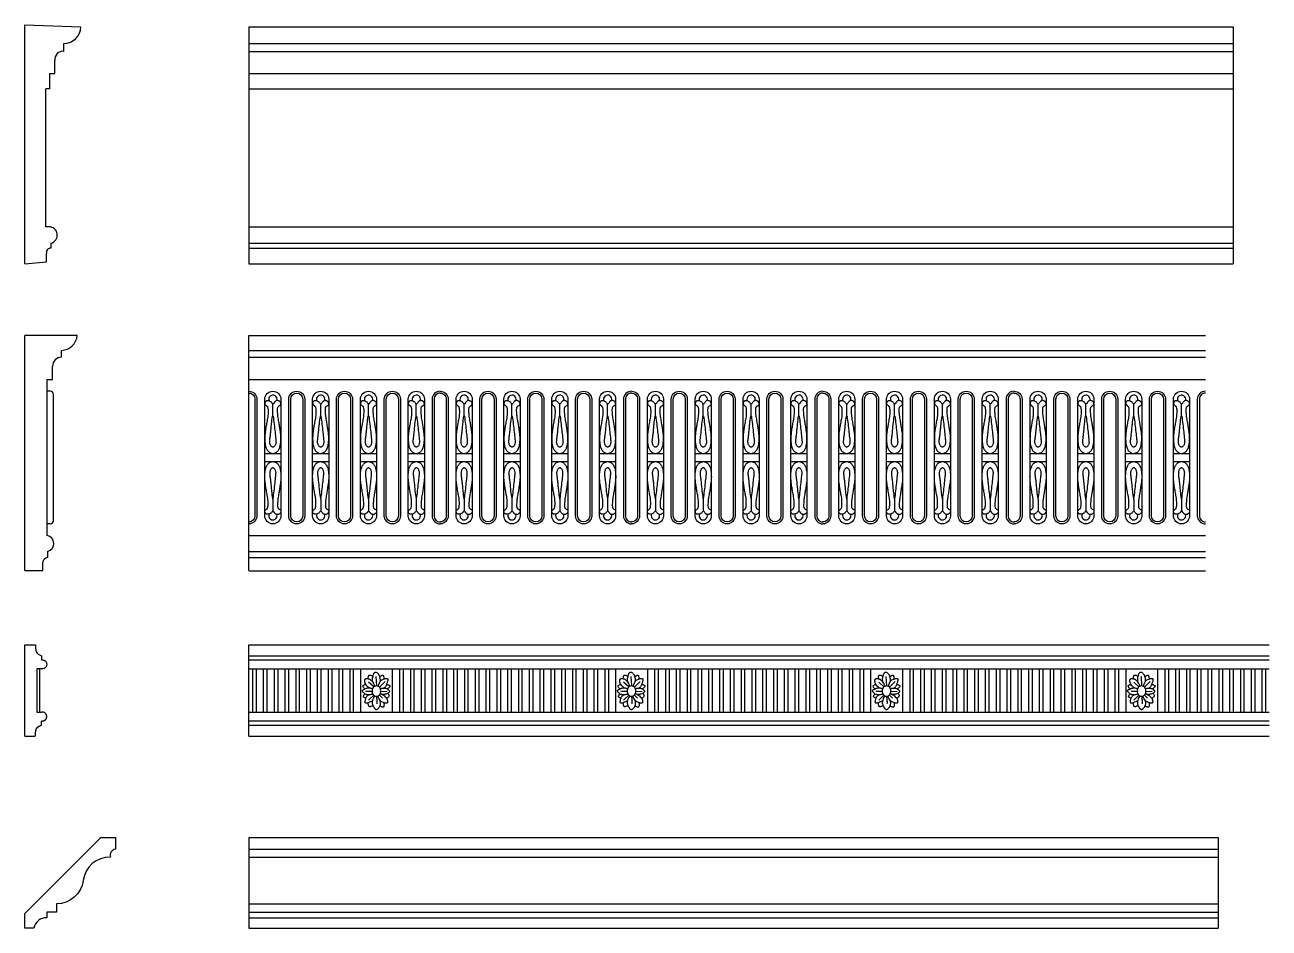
# Model space of a CAD drawing. Header units: millimetres. Extents: x 119.1 to 211.3, y 226 to 289.5.
# Drawn here: x 171.32 to 210.34, y 261.18 to 289.53 of the extents above; entities that cross this region are included whole.
import ezdxf

# ---------------------------------------------------------------- set-up
doc = ezdxf.new("R2010")
doc.units = ezdxf.units.MM

# ---------------------------------------------------------------- blocks, each defined once
blk = doc.blocks.new('*U232')
at = {"color": 0}
for p, q in [((-3, 3.688), (3, 3.688)), ((-3, 3.226), (3, 3.226)), ((-3, 3.01), (3, 3.01)), ((-3, 2.314), (3, 2.314)), ((-2.248, 1.166), (-2.248, 1.539)), ((-0.748, 1.166), (-0.748, 1.539)), ((0.752, 1.166), (0.752, 1.539)), ((2.252, 1.166), (2.252, 1.539)), ((-2.5, -0.01), (-1.996, -0.01)), ((-2.5, -0.263), (-1.996, -0.263)), ((-1, -0.01), (-0.496, -0.01)), ((-1, -0.263), (-0.496, -0.263)), ((0.5, -0.01), (1.004, -0.01)), ((0.5, -0.263), (1.004, -0.263)), ((2, -0.01), (2.504, -0.01)), ((2, -0.263), (2.504, -0.263)), ((-2.248, -1.439), (-2.248, -1.812)), ((-0.748, -1.439), (-0.748, -1.812)), ((0.752, -1.439), (0.752, -1.812)), ((2.252, -1.439), (2.252, -1.812)), ((-3, -2.587), (3, -2.587)), ((-3, -3.083), (3, -3.083)), ((-3, -3.273), (3, -3.273)), ((-3, -3.688), (3, -3.688))]:
    blk.add_line(p, q, dxfattribs=at)
for points in [[(-3, 1.945, -0.414214), (-2.748, 1.693), (-2.748, -1.966, -0.414214), (-3, -2.218)], [(-3, 1.882, -0.414214), (-2.811, 1.693), (-2.811, -1.966, -0.414214), (-3, -2.155)], [(3, 1.945, 0.414214), (2.748, 1.693), (2.748, -1.966, 0.414214), (3, -2.218)], [(3, 1.882, 0.414214), (2.811, 1.693), (2.811, -1.966, 0.414214), (3, -2.155)]]:
    blk.add_lwpolyline(points, format="xyb", dxfattribs=at)
at = {"color": 0, "flags": 128}
for points in [[(-2.255, 1.546, -0.073346), (-2.274, 1.569, 0.06433), (-2.295, 1.596, 0.052126), (-2.318, 1.615, 0.043849), (-2.349, 1.632, 0.055744), (-2.386, 1.643, 0.069061), (-2.416, 1.645, 0.032613), (-2.436, 1.641, 0.049554), (-2.448, 1.637, 0.048688), (-2.463, 1.629, 0.050205), (-2.475, 1.618, 0.049111), (-2.485, 1.606, 0.041453), (-2.493, 1.589, 0.048678), (-2.499, 1.571, 0.055088), (-2.5, 1.556, 0.066862), (-2.497, 1.537, 0.108659), (-2.491, 1.527, 0.015798), (-2.486, 1.521, 0.005002), (-2.469, 1.504, 0.031213), (-2.438, 1.478, -0.050338), (-2.42, 1.461, -0.113487), (-2.411, 1.445, -0.04553), (-2.402, 1.4, -0.016476), (-2.398, 1.334, -0.016817), (-2.398, 1.269, -0.007367), (-2.403, 1.18, -0.017173), (-2.407, 1.143, -0.017189), (-2.423, 1.05, 0.010042), (-2.452, 0.891, 0.003835), (-2.476, 0.745, 0.005233), (-2.491, 0.638, 0.023691), (-2.499, 0.529, 0.017667), (-2.499, 0.383, 0.016686), (-2.494, 0.315, 0.018231), (-2.486, 0.253, 0.035529), (-2.468, 0.184, 0.044521), (-2.445, 0.131, 0.023567), (-2.427, 0.1, 0.028664), (-2.409, 0.077, 0.028011), (-2.387, 0.053, 0.025938), (-2.36, 0.031, 0.03842), (-2.334, 0.014, 0.034435), (-2.302, -0.001, 0.051696), (-2.271, -0.009, 0.053053), (-2.239, -0.01, 0.04962), (-2.208, -0.005, 0.048516), (-2.178, 0.006, 0.031043), (-2.146, 0.024, 0.035915), (-2.122, 0.043, 0.025724), (-2.096, 0.067, 0.028328), (-2.076, 0.092, 0.027791), (-2.059, 0.118, 0.024587), (-2.043, 0.149, 0.038207), (-2.025, 0.2, 0.028063), (-2.009, 0.272, 0.015908), (-2.001, 0.336, 0.016077), (-1.996, 0.4, 0.019306), (-1.997, 0.542, 0.024151), (-2.008, 0.655, 0.002244), (-2.025, 0.771, 0.001888), (-2.047, 0.909, 0.003722), (-2.073, 1.065, -0.00629), (-2.088, 1.157, -0.015716), (-2.091, 1.186, -0.004535), (-2.099, 1.284, -0.021268), (-2.101, 1.378, -0.046299), (-2.096, 1.422, -0.040527), (-2.091, 1.44, -0.06047), (-2.085, 1.451, -0.041932), (-2.08, 1.457, -0.015315), (-2.064, 1.472, -0.107769), (-2.032, 1.491, 0.141759), (-2.009, 1.506, 0.069902), (-2, 1.519, 0.070885), (-1.996, 1.534, 0.045813), (-1.995, 1.552, 0.047355), (-1.998, 1.569, 0.036818), (-2.003, 1.586, 0.039733), (-2.011, 1.601, 0.047705), (-2.018, 1.612, 0.032923), (-2.032, 1.625, 0.076597), (-2.059, 1.642, 0.075385), (-2.09, 1.65, 0.029772), (-2.11, 1.651, 0.045888), (-2.122, 1.65, 0.039996), (-2.14, 1.645, 0.046514), (-2.154, 1.638, 0.038397), (-2.173, 1.624, 0.054118), (-2.184, 1.612, 0.009953), (-2.196, 1.596, -0.00702), (-2.212, 1.574, -0.004739), (-2.23, 1.551, -0.012743), (-2.236, 1.543, -0.109615), (-2.242, 1.539, -0.191281), (-2.247, 1.539, -0.086017), (-2.248, 1.54, -0.018691)], [(-0.755, 1.546, -0.073346), (-0.774, 1.569, 0.06433), (-0.795, 1.596, 0.052126), (-0.818, 1.615, 0.043849), (-0.849, 1.632, 0.055744), (-0.886, 1.643, 0.069061), (-0.916, 1.645, 0.032613), (-0.936, 1.641, 0.049554), (-0.948, 1.637, 0.048688), (-0.963, 1.629, 0.050205), (-0.975, 1.618, 0.049111), (-0.985, 1.606, 0.041453), (-0.993, 1.589, 0.048678), (-0.999, 1.571, 0.055088), (-1, 1.556, 0.066862), (-0.997, 1.537, 0.108659), (-0.991, 1.527, 0.015798), (-0.986, 1.521, 0.005002), (-0.969, 1.504, 0.031213), (-0.938, 1.478, -0.050338), (-0.92, 1.461, -0.113487), (-0.911, 1.445, -0.04553), (-0.902, 1.4, -0.016476), (-0.898, 1.334, -0.016817), (-0.898, 1.269, -0.007367), (-0.903, 1.18, -0.017173), (-0.907, 1.143, -0.017189), (-0.923, 1.05, 0.010042), (-0.952, 0.891, 0.003835), (-0.976, 0.745, 0.005233), (-0.991, 0.638, 0.023691), (-0.999, 0.529, 0.017667), (-0.999, 0.383, 0.016686), (-0.994, 0.315, 0.018231), (-0.986, 0.253, 0.035529), (-0.968, 0.184, 0.044521), (-0.945, 0.131, 0.023567), (-0.927, 0.1, 0.028664), (-0.909, 0.077, 0.028011), (-0.887, 0.053, 0.025938), (-0.86, 0.031, 0.03842), (-0.834, 0.014, 0.034435), (-0.802, -0.001, 0.051696), (-0.771, -0.009, 0.053053), (-0.739, -0.01, 0.04962), (-0.708, -0.005, 0.048516), (-0.678, 0.006, 0.031043), (-0.646, 0.024, 0.035915), (-0.622, 0.043, 0.025724), (-0.596, 0.067, 0.028328), (-0.576, 0.092, 0.027791), (-0.559, 0.118, 0.024587), (-0.543, 0.149, 0.038207), (-0.525, 0.2, 0.028063), (-0.509, 0.272, 0.015908), (-0.501, 0.336, 0.016077), (-0.496, 0.4, 0.019306), (-0.497, 0.542, 0.024151), (-0.508, 0.655, 0.002244), (-0.525, 0.771, 0.001888), (-0.547, 0.909, 0.003722), (-0.573, 1.065, -0.00629), (-0.588, 1.157, -0.015716), (-0.591, 1.186, -0.004535), (-0.599, 1.284, -0.021268), (-0.601, 1.378, -0.046299), (-0.596, 1.422, -0.040527), (-0.591, 1.44, -0.06047), (-0.585, 1.451, -0.041932), (-0.58, 1.457, -0.015315), (-0.564, 1.472, -0.107769), (-0.532, 1.491, 0.141759), (-0.509, 1.506, 0.069902), (-0.5, 1.519, 0.070885), (-0.496, 1.534, 0.045813), (-0.495, 1.552, 0.047355), (-0.498, 1.569, 0.036818), (-0.503, 1.586, 0.039733), (-0.511, 1.601, 0.047705), (-0.518, 1.612, 0.032923), (-0.532, 1.625, 0.076597), (-0.559, 1.642, 0.075385), (-0.59, 1.65, 0.029772), (-0.61, 1.651, 0.045888), (-0.622, 1.65, 0.039996), (-0.64, 1.645, 0.046514), (-0.654, 1.638, 0.038397), (-0.673, 1.624, 0.054118), (-0.684, 1.612, 0.009953), (-0.696, 1.596, -0.00702), (-0.712, 1.574, -0.004739), (-0.73, 1.551, -0.012743), (-0.736, 1.543, -0.109615), (-0.742, 1.539, -0.191281), (-0.747, 1.539, -0.086017), (-0.748, 1.54, -0.018691)], [(0.745, 1.546, -0.073346), (0.726, 1.569, 0.06433), (0.705, 1.596, 0.052126), (0.682, 1.615, 0.043849), (0.651, 1.632, 0.055744), (0.614, 1.643, 0.069061), (0.584, 1.645, 0.032613), (0.564, 1.641, 0.049554), (0.552, 1.637, 0.048688), (0.537, 1.629, 0.050205), (0.525, 1.618, 0.049111), (0.515, 1.606, 0.041453), (0.507, 1.589, 0.048678), (0.501, 1.571, 0.055088), (0.5, 1.556, 0.066862), (0.503, 1.537, 0.108659), (0.509, 1.527, 0.015798), (0.514, 1.521, 0.005002), (0.531, 1.504, 0.031213), (0.562, 1.478, -0.050338), (0.58, 1.461, -0.113487), (0.589, 1.445, -0.04553), (0.598, 1.4, -0.016476), (0.602, 1.334, -0.016817), (0.602, 1.269, -0.007367), (0.597, 1.18, -0.017173), (0.593, 1.143, -0.017189), (0.577, 1.05, 0.010042), (0.548, 0.891, 0.003835), (0.524, 0.745, 0.005233), (0.509, 0.638, 0.023691), (0.501, 0.529, 0.017667), (0.501, 0.383, 0.016686), (0.506, 0.315, 0.018231), (0.514, 0.253, 0.035529), (0.532, 0.184, 0.044521), (0.555, 0.131, 0.023567), (0.573, 0.1, 0.028664), (0.591, 0.077, 0.028011), (0.613, 0.053, 0.025938), (0.64, 0.031, 0.03842), (0.666, 0.014, 0.034435), (0.698, -0.001, 0.051696), (0.729, -0.009, 0.053053), (0.761, -0.01, 0.04962), (0.792, -0.005, 0.048516), (0.822, 0.006, 0.031043), (0.854, 0.024, 0.035915), (0.878, 0.043, 0.025724), (0.904, 0.067, 0.028328), (0.924, 0.092, 0.027791), (0.941, 0.118, 0.024587), (0.957, 0.149, 0.038207), (0.975, 0.2, 0.028063), (0.991, 0.272, 0.015908), (0.999, 0.336, 0.016077), (1.004, 0.4, 0.019306), (1.003, 0.542, 0.024151), (0.992, 0.655, 0.002244), (0.975, 0.771, 0.001888), (0.953, 0.909, 0.003722), (0.927, 1.065, -0.00629), (0.912, 1.157, -0.015716), (0.909, 1.186, -0.004535), (0.901, 1.284, -0.021268), (0.899, 1.378, -0.046299), (0.904, 1.422, -0.040527), (0.909, 1.44, -0.06047), (0.915, 1.451, -0.041932), (0.92, 1.457, -0.015315), (0.936, 1.472, -0.107769), (0.968, 1.491, 0.141759), (0.991, 1.506, 0.069902), (1, 1.519, 0.070885), (1.004, 1.534, 0.045813), (1.005, 1.552, 0.047355), (1.002, 1.569, 0.036818), (0.997, 1.586, 0.039733), (0.989, 1.601, 0.047705), (0.982, 1.612, 0.032923), (0.968, 1.625, 0.076597), (0.941, 1.642, 0.075385), (0.91, 1.65, 0.029772), (0.89, 1.651, 0.045888), (0.878, 1.65, 0.039996), (0.86, 1.645, 0.046514), (0.846, 1.638, 0.038397), (0.827, 1.624, 0.054118), (0.816, 1.612, 0.009953), (0.804, 1.596, -0.00702), (0.788, 1.574, -0.004739), (0.77, 1.551, -0.012743), (0.764, 1.543, -0.109615), (0.758, 1.539, -0.191281), (0.753, 1.539, -0.086017), (0.752, 1.54, -0.018691)], [(2.245, 1.546, -0.073346), (2.226, 1.569, 0.06433), (2.205, 1.596, 0.052126), (2.182, 1.615, 0.043849), (2.151, 1.632, 0.055744), (2.114, 1.643, 0.069061), (2.084, 1.645, 0.032613), (2.064, 1.641, 0.049554), (2.052, 1.637, 0.048688), (2.037, 1.629, 0.050205), (2.025, 1.618, 0.049111), (2.015, 1.606, 0.041453), (2.007, 1.589, 0.048678), (2.001, 1.571, 0.055088), (2, 1.556, 0.066862), (2.003, 1.537, 0.108659), (2.009, 1.527, 0.015798), (2.014, 1.521, 0.005002), (2.031, 1.504, 0.031213), (2.062, 1.478, -0.050338), (2.08, 1.461, -0.113487), (2.089, 1.445, -0.04553), (2.098, 1.4, -0.016476), (2.102, 1.334, -0.016817), (2.102, 1.269, -0.007367), (2.097, 1.18, -0.017173), (2.093, 1.143, -0.017189), (2.077, 1.05, 0.010042), (2.048, 0.891, 0.003835), (2.024, 0.745, 0.005233), (2.009, 0.638, 0.023691), (2.001, 0.529, 0.017667), (2.001, 0.383, 0.016686), (2.006, 0.315, 0.018231), (2.014, 0.253, 0.035529), (2.032, 0.184, 0.044521), (2.055, 0.131, 0.023567), (2.073, 0.1, 0.028664), (2.091, 0.077, 0.028011), (2.113, 0.053, 0.025938), (2.14, 0.031, 0.03842), (2.166, 0.014, 0.034435), (2.198, -0.001, 0.051696), (2.229, -0.009, 0.053053), (2.261, -0.01, 0.04962), (2.292, -0.005, 0.048516), (2.322, 0.006, 0.031043), (2.354, 0.024, 0.035915), (2.378, 0.043, 0.025724), (2.404, 0.067, 0.028328), (2.424, 0.092, 0.027791), (2.441, 0.118, 0.024587), (2.457, 0.149, 0.038207), (2.475, 0.2, 0.028063), (2.491, 0.272, 0.015908), (2.499, 0.336, 0.016077), (2.504, 0.4, 0.019306), (2.503, 0.542, 0.024151), (2.492, 0.655, 0.002244), (2.475, 0.771, 0.001888), (2.453, 0.909, 0.003722), (2.427, 1.065, -0.00629), (2.412, 1.157, -0.015716), (2.409, 1.186, -0.004535), (2.401, 1.284, -0.021268), (2.399, 1.378, -0.046299), (2.404, 1.422, -0.040527), (2.409, 1.44, -0.06047), (2.415, 1.451, -0.041932), (2.42, 1.457, -0.015315), (2.436, 1.472, -0.107769), (2.468, 1.491, 0.141759), (2.491, 1.506, 0.069902), (2.5, 1.519, 0.070885), (2.504, 1.534, 0.045813), (2.505, 1.552, 0.047355), (2.502, 1.569, 0.036818), (2.497, 1.586, 0.039733), (2.489, 1.601, 0.047705), (2.482, 1.612, 0.032923), (2.468, 1.625, 0.076597), (2.441, 1.642, 0.075385), (2.41, 1.65, 0.029772), (2.39, 1.651, 0.045888), (2.378, 1.65, 0.039996), (2.36, 1.645, 0.046514), (2.346, 1.638, 0.038397), (2.327, 1.624, 0.054118), (2.316, 1.612, 0.009953), (2.304, 1.596, -0.00702), (2.288, 1.574, -0.004739), (2.27, 1.551, -0.012743), (2.264, 1.543, -0.109615), (2.258, 1.539, -0.191281), (2.253, 1.539, -0.086017), (2.252, 1.54, -0.018691)], [(-2.248, 1.166, -0.277722), (-2.239, 1.155, -0.006963), (-2.18, 0.661, -0.000475), (-2.156, 0.439, -0.003448), (-2.153, 0.408, -0.006604), (-2.151, 0.378, -0.005816), (-2.149, 0.345, -0.051921), (-2.151, 0.319, -0.034662), (-2.16, 0.281, -0.054705), (-2.174, 0.248, -0.054462), (-2.195, 0.219, -0.028574), (-2.209, 0.206, -0.040414), (-2.22, 0.197, -0.060804), (-2.235, 0.191, -0.074874), (-2.248, 0.189, -0.077282), (-2.26, 0.191, -0.063833), (-2.274, 0.197, -0.04238), (-2.285, 0.205, -0.030142), (-2.299, 0.219, -0.052895), (-2.32, 0.247, -0.050416), (-2.335, 0.281, -0.032938), (-2.345, 0.32, -0.050539), (-2.347, 0.346, -0.00902), (-2.346, 0.382, -0.011953), (-2.344, 0.409, -0.005893), (-2.331, 0.518, 0.004513), (-2.314, 0.661, 0.003481), (-2.305, 0.76, -0.002229), (-2.29, 0.915, -0.015693), (-2.257, 1.161, -0.470532)], [(-0.748, 1.166, -0.277722), (-0.739, 1.155, -0.006963), (-0.68, 0.661, -0.000475), (-0.656, 0.439, -0.003448), (-0.653, 0.408, -0.006604), (-0.651, 0.378, -0.005816), (-0.649, 0.345, -0.051921), (-0.651, 0.319, -0.034662), (-0.66, 0.281, -0.054705), (-0.674, 0.248, -0.054462), (-0.695, 0.219, -0.028574), (-0.709, 0.206, -0.040414), (-0.72, 0.197, -0.060804), (-0.735, 0.191, -0.074874), (-0.748, 0.189, -0.077282), (-0.76, 0.191, -0.063833), (-0.774, 0.197, -0.04238), (-0.785, 0.205, -0.030142), (-0.799, 0.219, -0.052895), (-0.82, 0.247, -0.050416), (-0.835, 0.281, -0.032938), (-0.845, 0.32, -0.050539), (-0.847, 0.346, -0.00902), (-0.846, 0.382, -0.011953), (-0.844, 0.409, -0.005893), (-0.831, 0.518, 0.004513), (-0.814, 0.661, 0.003481), (-0.805, 0.76, -0.002229), (-0.79, 0.915, -0.015693), (-0.757, 1.161, -0.470532)], [(0.752, 1.166, -0.277722), (0.761, 1.155, -0.006963), (0.82, 0.661, -0.000475), (0.844, 0.439, -0.003448), (0.847, 0.408, -0.006604), (0.849, 0.378, -0.005816), (0.851, 0.345, -0.051921), (0.849, 0.319, -0.034662), (0.84, 0.281, -0.054705), (0.826, 0.248, -0.054462), (0.805, 0.219, -0.028574), (0.791, 0.206, -0.040414), (0.78, 0.197, -0.060804), (0.765, 0.191, -0.074874), (0.752, 0.189, -0.077282), (0.74, 0.191, -0.063833), (0.726, 0.197, -0.04238), (0.715, 0.205, -0.030142), (0.701, 0.219, -0.052895), (0.68, 0.247, -0.050416), (0.665, 0.281, -0.032938), (0.655, 0.32, -0.050539), (0.653, 0.346, -0.00902), (0.654, 0.382, -0.011953), (0.656, 0.409, -0.005893), (0.669, 0.518, 0.004513), (0.686, 0.661, 0.003481), (0.695, 0.76, -0.002229), (0.71, 0.915, -0.015693), (0.743, 1.161, -0.470532)], [(2.252, 1.166, -0.277722), (2.261, 1.155, -0.006963), (2.32, 0.661, -0.000475), (2.344, 0.439, -0.003448), (2.347, 0.408, -0.006604), (2.349, 0.378, -0.005816), (2.351, 0.345, -0.051921), (2.349, 0.319, -0.034662), (2.34, 0.281, -0.054705), (2.326, 0.248, -0.054462), (2.305, 0.219, -0.028574), (2.291, 0.206, -0.040414), (2.28, 0.197, -0.060804), (2.265, 0.191, -0.074874), (2.252, 0.189, -0.077282), (2.24, 0.191, -0.063833), (2.226, 0.197, -0.04238), (2.215, 0.205, -0.030142), (2.201, 0.219, -0.052895), (2.18, 0.247, -0.050416), (2.165, 0.281, -0.032938), (2.155, 0.32, -0.050539), (2.153, 0.346, -0.00902), (2.154, 0.382, -0.011953), (2.156, 0.409, -0.005893), (2.169, 0.518, 0.004513), (2.186, 0.661, 0.003481), (2.195, 0.76, -0.002229), (2.21, 0.915, -0.015693), (2.243, 1.161, -0.470532)], [(-2.255, -1.819, 0.073346), (-2.274, -1.842, -0.06433), (-2.295, -1.869, -0.052126), (-2.318, -1.888, -0.043849), (-2.349, -1.905, -0.055744), (-2.386, -1.916, -0.069061), (-2.416, -1.918, -0.032613), (-2.436, -1.914, -0.049554), (-2.448, -1.91, -0.048688), (-2.463, -1.902, -0.050205), (-2.475, -1.891, -0.049111), (-2.485, -1.879, -0.041453), (-2.493, -1.862, -0.048678), (-2.499, -1.844, -0.055088), (-2.5, -1.829, -0.066862), (-2.497, -1.81, -0.108659), (-2.491, -1.8, -0.015798), (-2.486, -1.794, -0.005002), (-2.469, -1.777, -0.031213), (-2.438, -1.751, 0.050338), (-2.42, -1.734, 0.113487), (-2.411, -1.718, 0.04553), (-2.402, -1.673, 0.016476), (-2.398, -1.606, 0.016817), (-2.398, -1.542, 0.007367), (-2.403, -1.453, 0.017173), (-2.407, -1.416, 0.017189), (-2.423, -1.323, -0.010042), (-2.452, -1.164, -0.003835), (-2.476, -1.018, -0.005233), (-2.491, -0.911, -0.023691), (-2.499, -0.802, -0.017667), (-2.499, -0.656, -0.016686), (-2.494, -0.588, -0.018231), (-2.486, -0.526, -0.035529), (-2.468, -0.457, -0.044521), (-2.445, -0.404, -0.023567), (-2.427, -0.373, -0.028664), (-2.409, -0.35, -0.028011), (-2.387, -0.326, -0.025938), (-2.36, -0.304, -0.03842), (-2.334, -0.287, -0.034435), (-2.302, -0.272, -0.051696), (-2.271, -0.264, -0.053053), (-2.239, -0.263, -0.04962), (-2.208, -0.268, -0.048516), (-2.178, -0.279, -0.031043), (-2.146, -0.297, -0.035915), (-2.122, -0.316, -0.025724), (-2.096, -0.34, -0.028328), (-2.076, -0.365, -0.027791), (-2.059, -0.391, -0.024587), (-2.043, -0.421, -0.038207), (-2.025, -0.473, -0.028063), (-2.009, -0.545, -0.015908), (-2.001, -0.609, -0.016077), (-1.996, -0.673, -0.019306), (-1.997, -0.815, -0.024151), (-2.008, -0.928, -0.002244), (-2.025, -1.044, -0.001888), (-2.047, -1.182, -0.003722), (-2.073, -1.338, 0.00629), (-2.088, -1.43, 0.015716), (-2.091, -1.458, 0.004535), (-2.099, -1.557, 0.021268), (-2.101, -1.651, 0.046299), (-2.096, -1.695, 0.040527), (-2.091, -1.713, 0.06047), (-2.085, -1.724, 0.041932), (-2.08, -1.73, 0.015315), (-2.064, -1.745, 0.107769), (-2.032, -1.764, -0.141759), (-2.009, -1.779, -0.069902), (-2, -1.792, -0.070885), (-1.996, -1.807, -0.045813), (-1.995, -1.825, -0.047355), (-1.998, -1.841, -0.036818), (-2.003, -1.859, -0.039733), (-2.011, -1.874, -0.047705), (-2.018, -1.885, -0.032923), (-2.032, -1.898, -0.076597), (-2.059, -1.915, -0.075385), (-2.09, -1.923, -0.029772), (-2.11, -1.924, -0.045888), (-2.122, -1.923, -0.039996), (-2.14, -1.918, -0.046514), (-2.154, -1.911, -0.038397), (-2.173, -1.897, -0.054118), (-2.184, -1.885, -0.009953), (-2.196, -1.869, 0.00702), (-2.212, -1.847, 0.004739), (-2.23, -1.824, 0.012743), (-2.236, -1.816, 0.109615), (-2.242, -1.812, 0.191281), (-2.247, -1.812, 0.086017), (-2.248, -1.812, 0.018691)], [(-0.755, -1.819, 0.073346), (-0.774, -1.842, -0.06433), (-0.795, -1.869, -0.052126), (-0.818, -1.888, -0.043849), (-0.849, -1.905, -0.055744), (-0.886, -1.916, -0.069061), (-0.916, -1.918, -0.032613), (-0.936, -1.914, -0.049554), (-0.948, -1.91, -0.048688), (-0.963, -1.902, -0.050205), (-0.975, -1.891, -0.049111), (-0.985, -1.879, -0.041453), (-0.993, -1.862, -0.048678), (-0.999, -1.844, -0.055088), (-1, -1.829, -0.066862), (-0.997, -1.81, -0.108659), (-0.991, -1.8, -0.015798), (-0.986, -1.794, -0.005002), (-0.969, -1.777, -0.031213), (-0.938, -1.751, 0.050338), (-0.92, -1.734, 0.113487), (-0.911, -1.718, 0.04553), (-0.902, -1.673, 0.016476), (-0.898, -1.606, 0.016817), (-0.898, -1.542, 0.007367), (-0.903, -1.453, 0.017173), (-0.907, -1.416, 0.017189), (-0.923, -1.323, -0.010042), (-0.952, -1.164, -0.003835), (-0.976, -1.018, -0.005233), (-0.991, -0.911, -0.023691), (-0.999, -0.802, -0.017667), (-0.999, -0.656, -0.016686), (-0.994, -0.588, -0.018231), (-0.986, -0.526, -0.035529), (-0.968, -0.457, -0.044521), (-0.945, -0.404, -0.023567), (-0.927, -0.373, -0.028664), (-0.909, -0.35, -0.028011), (-0.887, -0.326, -0.025938), (-0.86, -0.304, -0.03842), (-0.834, -0.287, -0.034435), (-0.802, -0.272, -0.051696), (-0.771, -0.264, -0.053053), (-0.739, -0.263, -0.04962), (-0.708, -0.268, -0.048516), (-0.678, -0.279, -0.031043), (-0.646, -0.297, -0.035915), (-0.622, -0.316, -0.025724), (-0.596, -0.34, -0.028328), (-0.576, -0.365, -0.027791), (-0.559, -0.391, -0.024587), (-0.543, -0.421, -0.038207), (-0.525, -0.473, -0.028063), (-0.509, -0.545, -0.015908), (-0.501, -0.609, -0.016077), (-0.496, -0.673, -0.019306), (-0.497, -0.815, -0.024151), (-0.508, -0.928, -0.002244), (-0.525, -1.044, -0.001888), (-0.547, -1.182, -0.003722), (-0.573, -1.338, 0.00629), (-0.588, -1.43, 0.015716), (-0.591, -1.458, 0.004535), (-0.599, -1.557, 0.021268), (-0.601, -1.651, 0.046299), (-0.596, -1.695, 0.040527), (-0.591, -1.713, 0.06047), (-0.585, -1.724, 0.041932), (-0.58, -1.73, 0.015315), (-0.564, -1.745, 0.107769), (-0.532, -1.764, -0.141759), (-0.509, -1.779, -0.069902), (-0.5, -1.792, -0.070885), (-0.496, -1.807, -0.045813), (-0.495, -1.825, -0.047355), (-0.498, -1.841, -0.036818), (-0.503, -1.859, -0.039733), (-0.511, -1.874, -0.047705), (-0.518, -1.885, -0.032923), (-0.532, -1.898, -0.076597), (-0.559, -1.915, -0.075385), (-0.59, -1.923, -0.029772), (-0.61, -1.924, -0.045888), (-0.622, -1.923, -0.039996), (-0.64, -1.918, -0.046514), (-0.654, -1.911, -0.038397), (-0.673, -1.897, -0.054118), (-0.684, -1.885, -0.009953), (-0.696, -1.869, 0.00702), (-0.712, -1.847, 0.004739), (-0.73, -1.824, 0.012743), (-0.736, -1.816, 0.109615), (-0.742, -1.812, 0.191281), (-0.747, -1.812, 0.086017), (-0.748, -1.812, 0.018691)], [(0.745, -1.819, 0.073346), (0.726, -1.842, -0.06433), (0.705, -1.869, -0.052126), (0.682, -1.888, -0.043849), (0.651, -1.905, -0.055744), (0.614, -1.916, -0.069061), (0.584, -1.918, -0.032613), (0.564, -1.914, -0.049554), (0.552, -1.91, -0.048688), (0.537, -1.902, -0.050205), (0.525, -1.891, -0.049111), (0.515, -1.879, -0.041453), (0.507, -1.862, -0.048678), (0.501, -1.844, -0.055088), (0.5, -1.829, -0.066862), (0.503, -1.81, -0.108659), (0.509, -1.8, -0.015798), (0.514, -1.794, -0.005002), (0.531, -1.777, -0.031213), (0.562, -1.751, 0.050338), (0.58, -1.734, 0.113487), (0.589, -1.718, 0.04553), (0.598, -1.673, 0.016476), (0.602, -1.606, 0.016817), (0.602, -1.542, 0.007367), (0.597, -1.453, 0.017173), (0.593, -1.416, 0.017189), (0.577, -1.323, -0.010042), (0.548, -1.164, -0.003835), (0.524, -1.018, -0.005233), (0.509, -0.911, -0.023691), (0.501, -0.802, -0.017667), (0.501, -0.656, -0.016686), (0.506, -0.588, -0.018231), (0.514, -0.526, -0.035529), (0.532, -0.457, -0.044521), (0.555, -0.404, -0.023567), (0.573, -0.373, -0.028664), (0.591, -0.35, -0.028011), (0.613, -0.326, -0.025938), (0.64, -0.304, -0.03842), (0.666, -0.287, -0.034435), (0.698, -0.272, -0.051696), (0.729, -0.264, -0.053053), (0.761, -0.263, -0.04962), (0.792, -0.268, -0.048516), (0.822, -0.279, -0.031043), (0.854, -0.297, -0.035915), (0.878, -0.316, -0.025724), (0.904, -0.34, -0.028328), (0.924, -0.365, -0.027791), (0.941, -0.391, -0.024587), (0.957, -0.421, -0.038207), (0.975, -0.473, -0.028063), (0.991, -0.545, -0.015908), (0.999, -0.609, -0.016077), (1.004, -0.673, -0.019306), (1.003, -0.815, -0.024151), (0.992, -0.928, -0.002244), (0.975, -1.044, -0.001888), (0.953, -1.182, -0.003722), (0.927, -1.338, 0.00629), (0.912, -1.43, 0.015716), (0.909, -1.458, 0.004535), (0.901, -1.557, 0.021268), (0.899, -1.651, 0.046299), (0.904, -1.695, 0.040527), (0.909, -1.713, 0.06047), (0.915, -1.724, 0.041932), (0.92, -1.73, 0.015315), (0.936, -1.745, 0.107769), (0.968, -1.764, -0.141759), (0.991, -1.779, -0.069902), (1, -1.792, -0.070885), (1.004, -1.807, -0.045813), (1.005, -1.825, -0.047355), (1.002, -1.841, -0.036818), (0.997, -1.859, -0.039733), (0.989, -1.874, -0.047705), (0.982, -1.885, -0.032923), (0.968, -1.898, -0.076597), (0.941, -1.915, -0.075385), (0.91, -1.923, -0.029772), (0.89, -1.924, -0.045888), (0.878, -1.923, -0.039996), (0.86, -1.918, -0.046514), (0.846, -1.911, -0.038397), (0.827, -1.897, -0.054118), (0.816, -1.885, -0.009953), (0.804, -1.869, 0.00702), (0.788, -1.847, 0.004739), (0.77, -1.824, 0.012743), (0.764, -1.816, 0.109615), (0.758, -1.812, 0.191281), (0.753, -1.812, 0.086017), (0.752, -1.812, 0.018691)], [(2.245, -1.819, 0.073346), (2.226, -1.842, -0.06433), (2.205, -1.869, -0.052126), (2.182, -1.888, -0.043849), (2.151, -1.905, -0.055744), (2.114, -1.916, -0.069061), (2.084, -1.918, -0.032613), (2.064, -1.914, -0.049554), (2.052, -1.91, -0.048688), (2.037, -1.902, -0.050205), (2.025, -1.891, -0.049111), (2.015, -1.879, -0.041453), (2.007, -1.862, -0.048678), (2.001, -1.844, -0.055088), (2, -1.829, -0.066862), (2.003, -1.81, -0.108659), (2.009, -1.8, -0.015798), (2.014, -1.794, -0.005002), (2.031, -1.777, -0.031213), (2.062, -1.751, 0.050338), (2.08, -1.734, 0.113487), (2.089, -1.718, 0.04553), (2.098, -1.673, 0.016476), (2.102, -1.606, 0.016817), (2.102, -1.542, 0.007367), (2.097, -1.453, 0.017173), (2.093, -1.416, 0.017189), (2.077, -1.323, -0.010042), (2.048, -1.164, -0.003835), (2.024, -1.018, -0.005233), (2.009, -0.911, -0.023691), (2.001, -0.802, -0.017667), (2.001, -0.656, -0.016686), (2.006, -0.588, -0.018231), (2.014, -0.526, -0.035529), (2.032, -0.457, -0.044521), (2.055, -0.404, -0.023567), (2.073, -0.373, -0.028664), (2.091, -0.35, -0.028011), (2.113, -0.326, -0.025938), (2.14, -0.304, -0.03842), (2.166, -0.287, -0.034435), (2.198, -0.272, -0.051696), (2.229, -0.264, -0.053053), (2.261, -0.263, -0.04962), (2.292, -0.268, -0.048516), (2.322, -0.279, -0.031043), (2.354, -0.297, -0.035915), (2.378, -0.316, -0.025724), (2.404, -0.34, -0.028328), (2.424, -0.365, -0.027791), (2.441, -0.391, -0.024587), (2.457, -0.421, -0.038207), (2.475, -0.473, -0.028063), (2.491, -0.545, -0.015908), (2.499, -0.609, -0.016077), (2.504, -0.673, -0.019306), (2.503, -0.815, -0.024151), (2.492, -0.928, -0.002244), (2.475, -1.044, -0.001888), (2.453, -1.182, -0.003722), (2.427, -1.338, 0.00629), (2.412, -1.43, 0.015716), (2.409, -1.458, 0.004535), (2.401, -1.557, 0.021268), (2.399, -1.651, 0.046299), (2.404, -1.695, 0.040527), (2.409, -1.713, 0.06047), (2.415, -1.724, 0.041932), (2.42, -1.73, 0.015315), (2.436, -1.745, 0.107769), (2.468, -1.764, -0.141759), (2.491, -1.779, -0.069902), (2.5, -1.792, -0.070885), (2.504, -1.807, -0.045813), (2.505, -1.825, -0.047355), (2.502, -1.841, -0.036818), (2.497, -1.859, -0.039733), (2.489, -1.874, -0.047705), (2.482, -1.885, -0.032923), (2.468, -1.898, -0.076597), (2.441, -1.915, -0.075385), (2.41, -1.923, -0.029772), (2.39, -1.924, -0.045888), (2.378, -1.923, -0.039996), (2.36, -1.918, -0.046514), (2.346, -1.911, -0.038397), (2.327, -1.897, -0.054118), (2.316, -1.885, -0.009953), (2.304, -1.869, 0.00702), (2.288, -1.847, 0.004739), (2.27, -1.824, 0.012743), (2.264, -1.816, 0.109615), (2.258, -1.812, 0.191281), (2.253, -1.812, 0.086017), (2.252, -1.812, 0.018691)], [(-2.248, -1.439, 0.277722), (-2.239, -1.428, 0.006963), (-2.18, -0.934, 0.000475), (-2.156, -0.712, 0.003448), (-2.153, -0.681, 0.006604), (-2.151, -0.651, 0.005816), (-2.149, -0.618, 0.051921), (-2.151, -0.592, 0.034662), (-2.16, -0.554, 0.054705), (-2.174, -0.521, 0.054462), (-2.195, -0.492, 0.028574), (-2.209, -0.479, 0.040414), (-2.22, -0.47, 0.060804), (-2.235, -0.464, 0.074874), (-2.248, -0.462, 0.077282), (-2.26, -0.463, 0.063833), (-2.274, -0.47, 0.04238), (-2.285, -0.478, 0.030142), (-2.299, -0.492, 0.052895), (-2.32, -0.52, 0.050416), (-2.335, -0.554, 0.032938), (-2.345, -0.593, 0.050539), (-2.347, -0.619, 0.00902), (-2.346, -0.655, 0.011953), (-2.344, -0.682, 0.005893), (-2.331, -0.791, -0.004513), (-2.314, -0.934, -0.003481), (-2.305, -1.033, 0.002229), (-2.29, -1.188, 0.015693), (-2.257, -1.434, 0.470532)], [(-0.748, -1.439, 0.277722), (-0.739, -1.428, 0.006963), (-0.68, -0.934, 0.000475), (-0.656, -0.712, 0.003448), (-0.653, -0.681, 0.006604), (-0.651, -0.651, 0.005816), (-0.649, -0.618, 0.051921), (-0.651, -0.592, 0.034662), (-0.66, -0.554, 0.054705), (-0.674, -0.521, 0.054462), (-0.695, -0.492, 0.028574), (-0.709, -0.479, 0.040414), (-0.72, -0.47, 0.060804), (-0.735, -0.464, 0.074874), (-0.748, -0.462, 0.077282), (-0.76, -0.463, 0.063833), (-0.774, -0.47, 0.04238), (-0.785, -0.478, 0.030142), (-0.799, -0.492, 0.052895), (-0.82, -0.52, 0.050416), (-0.835, -0.554, 0.032938), (-0.845, -0.593, 0.050539), (-0.847, -0.619, 0.00902), (-0.846, -0.655, 0.011953), (-0.844, -0.682, 0.005893), (-0.831, -0.791, -0.004513), (-0.814, -0.934, -0.003481), (-0.805, -1.033, 0.002229), (-0.79, -1.188, 0.015693), (-0.757, -1.434, 0.470532)], [(0.752, -1.439, 0.277722), (0.761, -1.428, 0.006963), (0.82, -0.934, 0.000475), (0.844, -0.712, 0.003448), (0.847, -0.681, 0.006604), (0.849, -0.651, 0.005816), (0.851, -0.618, 0.051921), (0.849, -0.592, 0.034662), (0.84, -0.554, 0.054705), (0.826, -0.521, 0.054462), (0.805, -0.492, 0.028574), (0.791, -0.479, 0.040414), (0.78, -0.47, 0.060804), (0.765, -0.464, 0.074874), (0.752, -0.462, 0.077282), (0.74, -0.463, 0.063833), (0.726, -0.47, 0.04238), (0.715, -0.478, 0.030142), (0.701, -0.492, 0.052895), (0.68, -0.52, 0.050416), (0.665, -0.554, 0.032938), (0.655, -0.593, 0.050539), (0.653, -0.619, 0.00902), (0.654, -0.655, 0.011953), (0.656, -0.682, 0.005893), (0.669, -0.791, -0.004513), (0.686, -0.934, -0.003481), (0.695, -1.033, 0.002229), (0.71, -1.188, 0.015693), (0.743, -1.434, 0.470532)], [(2.252, -1.439, 0.277722), (2.261, -1.428, 0.006963), (2.32, -0.934, 0.000475), (2.344, -0.712, 0.003448), (2.347, -0.681, 0.006604), (2.349, -0.651, 0.005816), (2.351, -0.618, 0.051921), (2.349, -0.592, 0.034662), (2.34, -0.554, 0.054705), (2.326, -0.521, 0.054462), (2.305, -0.492, 0.028574), (2.291, -0.479, 0.040414), (2.28, -0.47, 0.060804), (2.265, -0.464, 0.074874), (2.252, -0.462, 0.077282), (2.24, -0.463, 0.063833), (2.226, -0.47, 0.04238), (2.215, -0.478, 0.030142), (2.201, -0.492, 0.052895), (2.18, -0.52, 0.050416), (2.165, -0.554, 0.032938), (2.155, -0.593, 0.050539), (2.153, -0.619, 0.00902), (2.154, -0.655, 0.011953), (2.156, -0.682, 0.005893), (2.169, -0.791, -0.004513), (2.186, -0.934, -0.003481), (2.195, -1.033, 0.002229), (2.21, -1.188, 0.015693), (2.243, -1.434, 0.470532)]]:
    blk.add_lwpolyline(points, format="xyb", close=True, dxfattribs=at)
at = {"color": 0}
for points in [[(-1.996, 1.693), (-1.996, -1.966, -1), (-2.5, -1.966), (-2.5, 1.693, -1)], [(-1.248, 1.693), (-1.248, -1.966, -1), (-1.752, -1.966), (-1.752, 1.693, -1)], [(-1.311, 1.693), (-1.311, -1.966, -1), (-1.689, -1.966), (-1.689, 1.693, -1)], [(-0.496, 1.693), (-0.496, -1.966, -1), (-1, -1.966), (-1, 1.693, -1)], [(0.252, 1.693), (0.252, -1.966, -1), (-0.252, -1.966), (-0.252, 1.693, -1)], [(0.189, 1.693), (0.189, -1.966, -1), (-0.189, -1.966), (-0.189, 1.693, -1)], [(1.004, 1.693), (1.004, -1.966, -1), (0.5, -1.966), (0.5, 1.693, -1)], [(1.752, 1.693), (1.752, -1.966, -1), (1.248, -1.966), (1.248, 1.693, -1)], [(1.689, 1.693), (1.689, -1.966, -1), (1.311, -1.966), (1.311, 1.693, -1)], [(2.504, 1.693), (2.504, -1.966, -1), (2, -1.966), (2, 1.693, -1)]]:
    blk.add_lwpolyline(points, format="xyb", close=True, dxfattribs=at)
for centre, start, end in [((-2.248, 1.692), 341.0243, 204.3493), ((-0.748, 1.692), 341.0243, 204.3493), ((0.752, 1.692), 341.0243, 204.3493), ((2.252, 1.692), 341.0243, 204.3493), ((-2.248, -1.965), 155.6507, 18.9757), ((-0.748, -1.965), 155.6507, 18.9757), ((0.752, -1.965), 155.6507, 18.9757), ((2.252, -1.965), 155.6507, 18.9757)]:
    blk.add_arc(centre, 0.131, start, end, dxfattribs=at)
blk = doc.blocks.new('*U233')
at = {"color": 0, "linetype": 'ByBlock', "lineweight": -2, "transparency": 16777216}
for p in [(0, 0), (6, 0), (12, 0), (18, 0), (24, 0)]:
    blk.add_blockref('*U232', p, dxfattribs=at)
blk = doc.blocks.new('*U238')
at = {"color": 0}
for p, q in [((-4, 1.432), (4, 1.432)), ((-4, 1.088), (4, 1.088)), ((-4, 0.958), (4, 0.958)), ((-4, 0.674), (0.727, 0.674)), ((-3.887, 0.674), (-3.887, -0.683)), ((-3.774, 0.674), (-3.774, -0.683)), ((-3.548, 0.674), (-3.548, -0.683)), ((-3.435, 0.674), (-3.435, -0.683)), ((-3.209, 0.673), (-3.209, -0.683)), ((-3.097, 0.673), (-3.097, -0.683)), ((-2.871, 0.673), (-2.871, -0.683)), ((-2.758, 0.673), (-2.758, -0.683)), ((-2.532, 0.674), (-2.532, -0.683)), ((-2.419, 0.674), (-2.419, -0.683)), ((-2.193, 0.674), (-2.193, -0.683)), ((-2.08, 0.674), (-2.08, -0.683)), ((-1.854, 0.674), (-1.854, -0.683)), ((-1.741, 0.674), (-1.741, -0.683)), ((-1.516, 0.674), (-1.516, -0.683)), ((-1.403, 0.674), (-1.403, -0.683)), ((-1.177, 0.674), (-1.177, -0.683)), ((-1.064, 0.674), (-1.064, -0.683)), ((-0.838, 0.674), (-0.838, -0.683)), ((-0.725, 0.674), (-0.725, -0.683)), ((-0.725, 0.674), (-0.725, -0.683)), ((-0.725, 0.674), (-0.725, -0.683)), ((-0.725, 0.674), (-0.725, 0.674)), ((-0.499, 0.674), (-0.499, -0.683)), ((0.009, 0.141), (-0.008, 0.441)), ((0.499, 0.674), (4, 0.674)), ((0.499, 0.674), (0.499, -0.683)), ((0.727, 0.674), (0.727, -0.683)), ((0.84, 0.674), (0.84, -0.683)), ((1.065, 0.674), (1.065, -0.683)), ((1.178, 0.674), (1.178, -0.683)), ((1.404, 0.674), (1.404, -0.683)), ((1.517, 0.674), (1.517, -0.683)), ((1.743, 0.674), (1.743, -0.683)), ((1.856, 0.674), (1.856, -0.683)), ((2.082, 0.674), (2.082, -0.683)), ((2.195, 0.674), (2.195, -0.683)), ((2.421, 0.674), (2.421, -0.683)), ((2.534, 0.674), (2.534, -0.683)), ((2.759, 0.674), (2.759, -0.683)), ((2.872, 0.674), (2.872, -0.683)), ((3.098, 0.674), (3.098, -0.683)), ((3.211, 0.674), (3.211, -0.683)), ((3.437, 0.674), (3.437, -0.683)), ((3.55, 0.674), (3.55, -0.683)), ((3.776, 0.674), (3.776, -0.683)), ((3.889, 0.674), (3.889, -0.683)), ((-0.082, 0.11), (-0.245, 0.261)), ((0.093, 0.1), (0.273, 0.278)), ((0.092, -0.144), (0.186, -0.239)), ((0.133, -0.029), (0.333, -0.024)), ((-4, -0.683), (0.499, -0.683)), ((0.499, -0.683), (4, -0.683)), ((-4, -0.958), (4, -0.958)), ((-4, -1.088), (4, -1.088)), ((-4, -1.432), (4, -1.432))]:
    blk.add_line(p, q, dxfattribs=at)
at = {"color": 0, "extrusion": (0, 0, -1), "flags": 128}
for points in [[(0.255, 0.367, 0.040176), (0.255, 0.406, 0.047533), (0.249, 0.438, 0.008137), (0.242, 0.46, 0.035411), (0.24, 0.465, 0.080158), (0.233, 0.474, 0.093487), (0.225, 0.48, 0.080725), (0.215, 0.482, 0.068622), (0.203, 0.482, 0.025748), (0.198, 0.481, 0.005951), (0.175, 0.474, 0.040977), (0.144, 0.462, 0.033626), (0.109, 0.441)], [(0.092, 0.219, 0.048023), (0.115, 0.279, 0.065553), (0.122, 0.327, 0.005315), (0.122, 0.372, 0.03153), (0.121, 0.38, 0.011722), (0.117, 0.407, 0.010461), (0.11, 0.437, 0.01336), (0.103, 0.465, 0.010302), (0.092, 0.501, 0.038376), (0.078, 0.532, 0.048916), (0.064, 0.555, 0.050397), (0.055, 0.564, 0.05404), (0.045, 0.57, 0.076927), (0.036, 0.573, 0.05479), (0.023, 0.574, 0.102047), (0.003, 0.569, 0.060629), (-0.027, 0.55, 0.033163), (-0.053, 0.525, 0.04273), (-0.07, 0.503, 0.029725), (-0.084, 0.478, 0.031262), (-0.095, 0.452, 0.040117), (-0.107, 0.406, 0.029024), (-0.114, 0.341, 0.018004), (-0.114, 0.297, 0.063859), (-0.113, 0.285, 0.025761), (-0.107, 0.269, 0.011534), (-0.092, 0.234, 0.013283), (-0.082, 0.212, -0.009735), (-0.067, 0.182, -0.053421), (-0.061, 0.164, -0.028563), (-0.055, 0.128)], [(-0.103, 0.421, 0.03842), (-0.132, 0.448, 0.044702), (-0.16, 0.468, 0.007912), (-0.179, 0.478, 0.035209), (-0.184, 0.48, 0.090308), (-0.194, 0.482, 0.113452), (-0.203, 0.48, 0.097755), (-0.21, 0.474, 0.075744), (-0.216, 0.464, 0.024893), (-0.218, 0.459, 0.005744), (-0.225, 0.437, 0.038638), (-0.232, 0.403, 0.03214), (-0.234, 0.362)], [(0.229, -0.139, 0.041144), (0.275, -0.138, 0.058066), (0.307, -0.131, 0.021685), (0.353, -0.113, 0.046883), (0.373, -0.101, 0.056501), (0.399, -0.078, 0.044423), (0.426, -0.042, 0.044218), (0.438, -0.018, 0.118607), (0.44, -0.008, 0.14087), (0.435, 0.005, 0.0992), (0.42, 0.018, 0.020192), (0.395, 0.031, 0.009203), (0.339, 0.056, 0.007242), (0.29, 0.076, 0.018102), (0.27, 0.083, 0.093556), (0.255, 0.085, 0.024819), (0.197, 0.078, 0.060969), (0.166, 0.069, 0.043914), (0.126, 0.047)], [(0.361, 0.046, 0.045765), (0.386, 0.071, 0.050876), (0.404, 0.097, 0.026823), (0.421, 0.132, 0.132357), (0.422, 0.14, 0.083494), (0.419, 0.15, 0.094338), (0.414, 0.157, 0.039354), (0.41, 0.16, 0.01013), (0.394, 0.17, 0.053099), (0.367, 0.182, 0.045936), (0.334, 0.189)], [(0.231, 0.085, 0.033678), (0.275, 0.119, 0.051338), (0.301, 0.146, 0.01523), (0.342, 0.204, 0.053935), (0.351, 0.222, 0.023901), (0.359, 0.245, 0.024014), (0.364, 0.267, 0.033039), (0.366, 0.289, 0.025614), (0.366, 0.317, 0.076744), (0.361, 0.342, 0.099666), (0.35, 0.359, 0.113429), (0.335, 0.369, 0.084867), (0.31, 0.374, 0.034225), (0.282, 0.373, 0.038691), (0.258, 0.368, 0.026181), (0.233, 0.36, 0.027906), (0.211, 0.35, 0.054214), (0.178, 0.327, 0.041661), (0.141, 0.29, 0.026949), (0.125, 0.269, 0.01111), (0.089, 0.214, 0.041267), (0.073, 0.181, 0.026202), (0.055, 0.128)], [(-0.113, 0.286, 0.022483), (-0.148, 0.315, 0.040179), (-0.169, 0.329, 0.008981), (-0.227, 0.358, 0.030512), (-0.245, 0.366, 0.017151), (-0.266, 0.372, 0.017148), (-0.287, 0.377, 0.035374), (-0.305, 0.379, 0.032247), (-0.325, 0.379, 0.087213), (-0.339, 0.375, 0.102293), (-0.35, 0.368, 0.109894), (-0.356, 0.357, 0.085976), (-0.358, 0.341, 0.040222), (-0.355, 0.311, 0.022417), (-0.342, 0.26, 0.008074), (-0.326, 0.213, 0.0114), (-0.314, 0.18, 0.031258), (-0.305, 0.159, 0.014533), (-0.28, 0.116, 0.086184), (-0.263, 0.097, 0.049913), (-0.225, 0.072)], [(-0.123, 0.055, 0.026295), (-0.17, 0.067, 0.038189), (-0.204, 0.07, 0.013456), (-0.262, 0.071, 0.037602), (-0.283, 0.069, 0.056401), (-0.319, 0.058, 0.050352), (-0.357, 0.037, 0.025656), (-0.375, 0.024, 0.027508), (-0.39, 0.009, 0.061156), (-0.404, -0.01, 0.091951), (-0.409, -0.024, 0.123534), (-0.408, -0.039, 0.091877), (-0.398, -0.056, 0.044615), (-0.385, -0.068, 0.031272), (-0.364, -0.083, 0.041806), (-0.32, -0.106, 0.044612), (-0.276, -0.119, 0.036338), (-0.251, -0.123, 0.016906), (-0.198, -0.125, 0.055942), (-0.166, -0.121, 0.037188), (-0.119, -0.107)], [(-0.319, 0.191, 0.037503), (-0.358, 0.182, 0.043872), (-0.389, 0.168, 0.007572), (-0.409, 0.157, 0.03346), (-0.413, 0.154, 0.087845), (-0.42, 0.146, 0.111023), (-0.423, 0.137, 0.099803), (-0.422, 0.128, 0.077488), (-0.418, 0.118, 0.026126), (-0.414, 0.113, 0.006024), (-0.399, 0.096, 0.039532), (-0.374, 0.072, 0.033015), (-0.341, 0.047)], [(0.326, -0.241, 0.069783), (0.355, -0.237, 0.073067), (0.38, -0.225, 0.043363), (0.404, -0.206, 0.156679), (0.408, -0.199, 0.119506), (0.408, -0.19, 0.031051), (0.396, -0.158, 0.049067), (0.382, -0.132, 0.046802), (0.362, -0.109)], [(0.116, -0.319, 0.010825), (0.159, -0.344, 0.019133), (0.185, -0.357, 0.005175), (0.252, -0.387, 0.015655), (0.274, -0.396, 0.039161), (0.295, -0.401, 0.038358), (0.317, -0.404, 0.105139), (0.335, -0.401, 0.146716), (0.345, -0.392, 0.1025), (0.351, -0.379, 0.067844), (0.352, -0.357, 0.01641), (0.35, -0.336, 0.013025), (0.345, -0.31, 0.025615), (0.335, -0.267, 0.02442), (0.319, -0.224, 0.063244), (0.299, -0.188, 0.072983), (0.273, -0.163, 0.048933), (0.256, -0.153, 0.016679), (0.202, -0.13, 0.03983), (0.166, -0.119, 0.029771), (0.116, -0.112)], [(0.133, -0.027, 0.014187), (0.182, -0.031, 0.014187), (0.232, -0.033, 0.014177), (0.281, -0.031, 0.014177), (0.33, -0.027)], [(0.104, -0.47, 0.035213), (0.14, -0.491, 0.042666), (0.172, -0.503, 0.006441), (0.195, -0.51, 0.027811), (0.201, -0.511, 0.070768), (0.214, -0.511, 0.083209), (0.224, -0.508, 0.08939), (0.232, -0.501, 0.076301), (0.239, -0.491, 0.032463), (0.241, -0.486, 0.007501), (0.248, -0.463, 0.045862), (0.255, -0.43, 0.038395), (0.256, -0.389)], [(-0.101, -0.295, 0.04506), (-0.118, -0.353, 0.059424), (-0.121, -0.399, 0.006973), (-0.119, -0.44, 0.034626), (-0.117, -0.449, 0.028481), (-0.11, -0.474, 0.029198), (-0.101, -0.498, 0.023874), (-0.089, -0.52, 0.019052), (-0.072, -0.546, 0.02815), (-0.051, -0.572, 0.03637), (-0.033, -0.59, 0.038377), (-0.022, -0.598, 0.041334), (-0.011, -0.603, 0.081029), (-0.002, -0.605, 0.064793), (0.01, -0.604, 0.123345), (0.024, -0.598, 0.056835), (0.047, -0.573, 0.03724), (0.079, -0.524, 0.036628), (0.104, -0.469, 0.010256), (0.116, -0.436, 0.023681), (0.12, -0.422, 0.037868), (0.123, -0.403, 0.022331), (0.123, -0.371, 0.052227), (0.12, -0.346, 0.015513), (0.099, -0.266, 0.052146), (0.083, -0.228, 0.03347), (0.048, -0.174)], [(0.003, -0.185, 0.015139), (-0.007, -0.243, 0.015139), (-0.013, -0.302, 0.015121), (-0.015, -0.361, 0.015121), (-0.014, -0.419)], [(-0.168, -0.119, 0.028314), (-0.218, -0.148, 0.042881), (-0.249, -0.171, 0.012176), (-0.302, -0.221, 0.05092), (-0.313, -0.235, 0.025886), (-0.325, -0.256, 0.028033), (-0.334, -0.276, 0.026868), (-0.341, -0.298, 0.021229), (-0.347, -0.327, 0.04429), (-0.35, -0.357, 0.065047), (-0.347, -0.377, 0.056306), (-0.343, -0.388, 0.075345), (-0.338, -0.394, 0.080282), (-0.331, -0.399, 0.06717), (-0.321, -0.403, 0.069125), (-0.303, -0.404, 0.041518), (-0.273, -0.399, 0.01637), (-0.251, -0.392, 0.011358), (-0.22, -0.381, 0.033647), (-0.17, -0.359, 0.047585), (-0.138, -0.337, 0.057403), (-0.125, -0.323, 0.015131), (-0.083, -0.266, 0.040885), (-0.063, -0.23, 0.029292), (-0.042, -0.176)], [(-0.351, -0.09, 0.062843), (-0.373, -0.111, 0.06944), (-0.387, -0.135, 0.039995), (-0.396, -0.165, 0.126943), (-0.396, -0.176, 0.097909), (-0.391, -0.185, 0.02923), (-0.368, -0.212, 0.048802), (-0.346, -0.23, 0.044106), (-0.319, -0.245)]]:
    blk.add_lwpolyline(points, format="xyb", dxfattribs=at)
at = {"color": 0}
blk.add_lwpolyline([(-0.086, -0.149), (-0.245, -0.301)], dxfattribs=at)
at = {"color": 0, "flags": 128}
blk.add_lwpolyline([(0.106, -0.486, 0.033749), (0.145, -0.503, 0.040889), (0.179, -0.512, 0.006056), (0.203, -0.516, 0.026148), (0.209, -0.517, 0.07138), (0.222, -0.516, 0.08588), (0.231, -0.512, 0.097624), (0.239, -0.504, 0.08208), (0.244, -0.494, 0.034705), (0.245, -0.488, 0.007962), (0.248, -0.465, 0.046498), (0.248, -0.43, 0.039406), (0.241, -0.389)], format="xyb", dxfattribs=at)
at = {"color": 0}
for centre, start, end in [((0.008, 0), 93.3362, 188.6832), ((-0.008, 0), 351.3168, 86.6638), ((0.008, -0.043), 171.3168, 266.6638), ((-0.008, -0.043), 273.3362, 8.6832)]:
    blk.add_arc(centre, 0.142, start, end, dxfattribs=at)
blk = doc.blocks.new('*U239')
at = {"color": 0, "linetype": 'ByBlock', "lineweight": -2, "transparency": 16777216}
for p in [(0, 0), (8, 0), (16, 0), (24, 0)]:
    blk.add_blockref('*U238', p, dxfattribs=at)

msp = doc.modelspace()

# ---------------------------------------------------------------- linework, layer by layer
at = {"color": 0}
for p, q in [((171.318, 282.033), (171.318, 289.53)), ((171.318, 289.53), (173.074, 289.468)), ((178.344, 289.468), (209.213, 289.468)), ((172.545, 288.699), (172.545, 288.943)), ((178.344, 288.943), (209.213, 288.943)), ((172.256, 288.005), (172.256, 288.414)), ((178.344, 288.699), (209.213, 288.699)), ((172.089, 288.005), (172.089, 287.525)), ((172.089, 288.005), (172.256, 288.005)), ((178.344, 288.005), (209.213, 288.005)), ((171.975, 283.193), (171.975, 287.525)), ((172.089, 287.525), (171.975, 287.525)), ((178.344, 287.525), (209.213, 287.525)), ((172.073, 283.193), (171.975, 283.193)), ((178.344, 283.193), (209.213, 283.193)), ((172.134, 282.68), (172.134, 282.524)), ((178.344, 282.68), (209.213, 282.68)), ((171.995, 282.093), (171.995, 282.368)), ((178.344, 282.524), (209.213, 282.524)), ((171.318, 282.033), (171.995, 282.093)), ((178.344, 282.033), (209.213, 282.033)), ((171.321, 272.403), (171.318, 279.778)), ((172.471, 279.1), (172.471, 279.316)), ((172.185, 278.404), (172.185, 278.814)), ((172.015, 273.504), (172.014, 278.404)), ((172.014, 278.404), (172.185, 278.404)), ((172.027, 273.007), (172.027, 272.817)), ((171.321, 272.403), (171.879, 272.403)), ((171.879, 272.403), (171.879, 272.665)), ((171.785, 267.969), (171.785, 269.327))]:
    msp.add_line(p, q, dxfattribs=at)
for points in [[(178.344, 289.468), (178.344, 282.033)], [(209.213, 289.468), (209.213, 282.033)], [(172.963, 279.778), (171.318, 279.778)], [(178.344, 272.403), (178.344, 279.778)], [(172.113, 278.035), (172.014, 278.035)], [(172.212, 273.971), (172.212, 277.936)], [(172.113, 273.872), (172.015, 273.872)], [(178.344, 267.212), (178.344, 270.077)], [(178.344, 264.029), (208.744, 264.029)], [(178.344, 264.029), (178.344, 261.185)], [(208.744, 264.029), (208.744, 261.185)], [(178.344, 263.661), (208.744, 263.661)], [(178.344, 263.414), (208.744, 263.414)], [(178.344, 261.948), (208.744, 261.948)], [(178.344, 261.682), (208.744, 261.682)], [(178.344, 261.512), (208.744, 261.512)], [(178.344, 261.185), (208.744, 261.185)]]:
    msp.add_lwpolyline(points, dxfattribs=at)
at = {"color": 0, "flags": 128}
msp.add_lwpolyline([(171.321, 267.212), (171.321, 270.077), (171.649, 270.077), (171.65, 269.969), (171.674, 269.86), (171.7, 269.813), (171.739, 269.778), (171.841, 269.732), (171.841, 269.603, -1.179364), (171.841, 269.327), (171.692, 269.327), (171.692, 267.962), (171.841, 267.962)], format="xyb", dxfattribs=at)
at = {"color": 0}
msp.add_lwpolyline([(172.309, 261.682), (172.003, 261.682), (172.003, 261.512, 0.380172), (171.602, 261.185), (171.318, 261.185), (171.318, 261.647), (173.7, 264.029), (174.162, 264.029), (174.162, 263.661, 0.462095), (174.002, 263.414, 0.388338), (173.151, 262.676, -0.373369), (172.309, 261.948)], format="xyb", close=True, dxfattribs=at)
for centre, radius, start, end in [((172.524, 289.493), 0.551, 272.1596, 357.3419), ((172.511, 288.445), 0.256, 82.3867, 187.0249), ((172.076, 282.933), 0.26, 282.9373, 90.6463), ((172.13, 282.388), 0.136, 87.996, 188.4785), ((172.446, 279.835), 0.52, 272.7007, 353.6227), ((172.471, 278.814), 0.286, 90, 180), ((172.113, 277.936), 0.0992, 0, 90), ((172.113, 273.971), 0.0992, 270, 0), ((171.972, 273.254), 0.253, 282.52, 80.2473), ((172.061, 272.636), 0.185, 100.7213, 170.7653)]:
    msp.add_arc(centre, radius, start, end, dxfattribs=at)
msp.add_rational_spline([(171.321, 267.212), (171.485, 267.212), (171.649, 267.212), (171.65, 267.266), (171.65, 267.32), (171.662, 267.375), (171.674, 267.429), (171.687, 267.452), (171.7, 267.476), (171.72, 267.493), (171.739, 267.511), (171.79, 267.534), (171.841, 267.557), (171.841, 267.621), (171.841, 267.686), (171.931, 267.671), (171.981, 267.748), (172.031, 267.824), (171.981, 267.9), (171.931, 267.977), (171.841, 267.962)], [1, 1, 1, 1, 1, 1, 1, 1, 1, 1, 1, 1, 1, 1, 1, 0.837369723633, 1, 0.837369723633, 1, 0.837369723633, 1], degree=2, knots=[0, 0, 0, 1, 1, 2, 2, 3, 3, 4, 4, 5, 5, 6, 6, 7, 7, 8.156685, 8.156685, 9.313371, 9.313371, 10.470056, 10.470056, 10.470056], dxfattribs=at)

# ---------------------------------------------------------------- block references
for name, p in [('*U233', (181.344, 276.09)), ('*U239', (182.344, 268.644))]:
    msp.add_blockref(name, p, dxfattribs=at)

doc.saveas('drawing.dxf')
